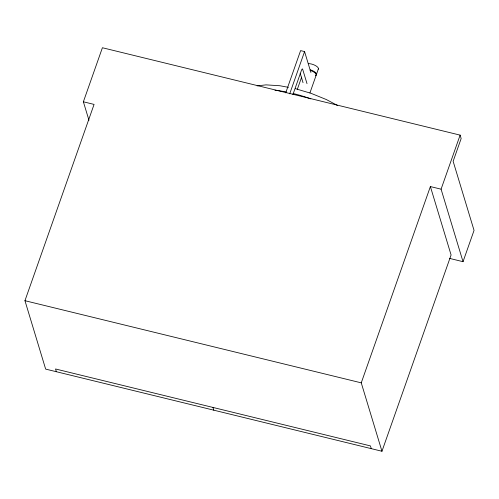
<?xml version="1.0" encoding="UTF-8"?>
<svg xmlns="http://www.w3.org/2000/svg" width="499" height="499" viewBox="0 0 499 499"><rect width="100%" height="100%" fill="white"/><g stroke="black" fill="none" stroke-linecap="round" stroke-linejoin="round"><path stroke-width="0.75" d="M88.972 120.29L83.377 101.79L102.407 47.742L460.115 135.123L461.151 138.547L453.136 161.302L474.05 230.395L463.028 261.688L449.418 258.363M463.028 261.688L441.085 189.177L430.381 186.564L451.09 254.97L381.96 451.258L45.652 369.104L24.95 300.697L94.074 104.41L83.377 101.79M285.721 92.858L300.598 50.611L304.571 51.578L310.896 72.461M289.694 93.831L304.571 51.578M292.919 94.598L301.433 70.421A2.751 0.667 -76.3 0 1 302.631 69.168L307.01 83.626M297.342 89.309L301.627 77.139M309.923 92.926L316.229 75.031M316.422 74.476L318.374 68.931M381.96 451.258L361.257 382.852L430.381 186.564M441.085 189.177L460.115 135.123M257.091 85.865L266.067 84.874L279.82 85.734L288.447 87.35M24.95 300.697L361.257 382.852M295.308 88.647L311.114 93.35L326.402 99.569L337.374 105.414M300.186 73.259L303.03 82.659M371.262 448.645L370.433 445.906L55.526 368.979L56.356 371.718M212.979 407.446L213.809 410.178M274.961 90.232A65.687 24.183 19.4 0 1 277.307 90.506M278.024 90.6A65.687 24.183 19.4 0 1 286.177 91.959M293.05 93.481A65.687 24.183 19.4 0 1 310.815 98.858M308.407 63.623A6.537 2.408 19.4 0 1 315.642 65.681A6.537 2.408 19.4 0 1 318.219 69.205M310.228 69.773A6.537 2.408 19.4 0 1 316.004 74.993M310.035 70.328A6.537 2.408 19.4 0 1 315.455 75.736"/></g></svg>
